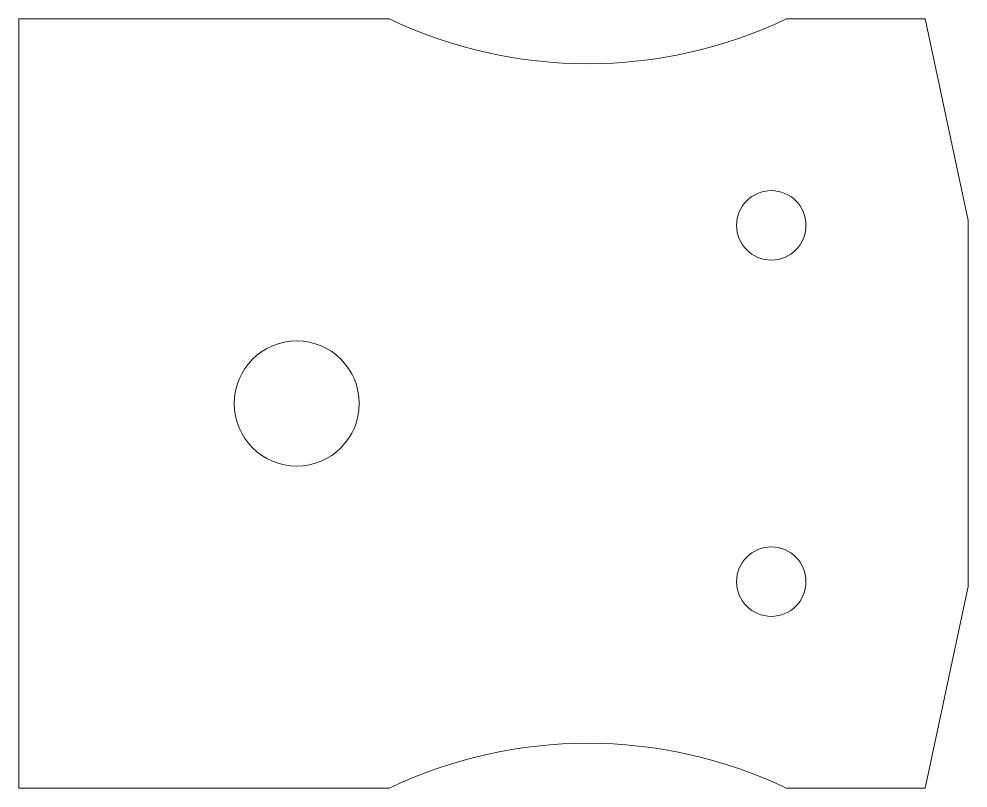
# Model space of a CAD drawing. Header units: millimetres. Extents: x -20.5 to 0, y -8.3 to 8.3.
import ezdxf

# ---------------------------------------------------------------- set-up
doc = ezdxf.new("R2010")
doc.units = ezdxf.units.MM

msp = doc.modelspace()

# ---------------------------------------------------------------- linework, layer by layer
at = {"color": 7, "linetype": 'Continuous', "lineweight": 15}
msp.add_lwpolyline([(-12.5, 8.3, 0.225263), (-3.925, 8.3), (-0.925, 8.3), (0, 3.95), (0, -3.95), (-0.925, -8.3), (-3.925, -8.3, 0.225263), (-12.5, -8.3), (-20.5, -8.3), (-20.5, 8.3)], format="xyb", close=True, dxfattribs=at)
for centre, radius in [((-4.25, 3.845), 0.75), ((-4.25, 3.845), 0.75), ((-14.5, 0), 1.35), ((-4.25, -3.845), 0.75), ((-4.25, -3.845), 0.75)]:
    msp.add_circle(centre, radius, dxfattribs=at)

doc.saveas('drawing.dxf')
